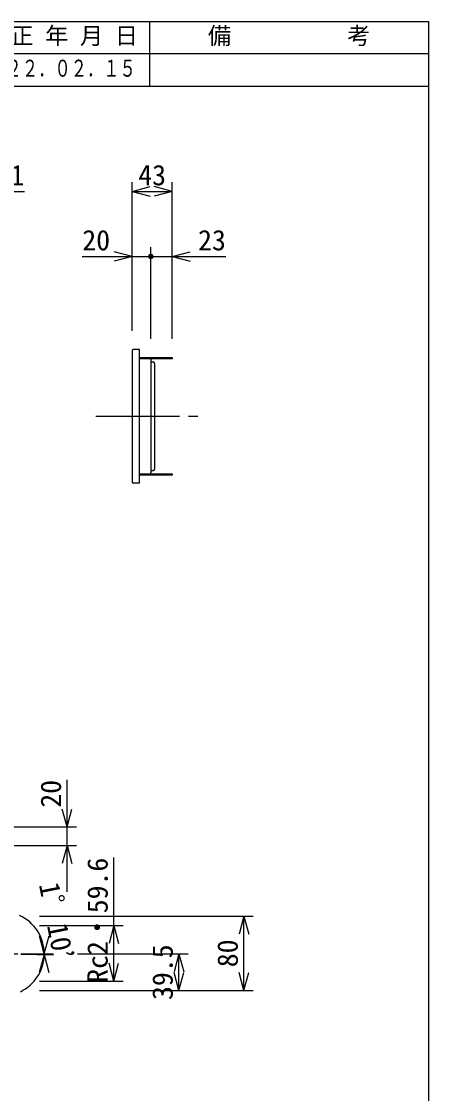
# Model space of a CAD drawing. Units: millimetres, scale not verified. Extents: x -1365 to 1365, y -930 to 870.
# Drawn here: x 927 to 1365, y -284 to 870 of the extents above; entities that cross this region are included whole.
import ezdxf
from ezdxf.enums import TextEntityAlignment as Align

# ---------------------------------------------------------------- set-up
doc = ezdxf.new("R2010")
doc.units = ezdxf.units.MM
doc.header["$LTSCALE"] = 10
doc.linetypes.add('CHAIN1', pattern=[8, 5, -1, 1, -1])
doc.linetypes.add('CHAIN2', pattern=[12, 9, -1, 1, -1])
for name, color, linetype in [('0-0_計極細', 2, 'Continuous'), ('0-1_計細線', 3, 'Continuous'), ('0-5_寸法線', 7, 'Continuous'), ('0-7_枠細線', 5, 'Continuous'), ('0-8_枠中線', 5, 'Continuous')]:
    doc.layers.add(name, color=color, linetype=linetype)
doc.styles.add('ＭＳ ゴシック', font='')
doc.styles.get('ＭＳ ゴシック').set_extended_font_data('MS Gothic')

msp = doc.modelspace()

# ---------------------------------------------------------------- hatches: boundary and pattern name
at = {"layer": '0-5_寸法線'}
msp.add_hatch(color=256, dxfattribs=at).paths.add_polyline_path([(1069.11, 617.02, 1), (1063.11, 617.02, 1)])

# ---------------------------------------------------------------- linework, layer by layer
at = {"layer": '0-0_計極細', "linetype": 'CHAIN2'}
msp.add_line((1006.86, 445.02), (1122.09, 445.02), dxfattribs=at)
at = {"layer": '0-0_計極細', "linetype": 'CHAIN1'}
msp.add_line((772.9, -133.48), (946.53, -133.48), dxfattribs=at)
at = {"layer": '0-1_計細線'}
for p, q in [((1046.11, 516.02), (1046.11, 374.02)), ((1054.11, 517.02), (1047.11, 517.02)), ((1054.11, 373.02), (1054.11, 517.02)), ((1056.11, 507.02), (1056.11, 508.22)), ((1066.11, 507.02), (1066.11, 508.22)), ((1068.11, 507.02), (1068.11, 508.22)), ((1070.11, 507.02), (1070.11, 508.22)), ((1072.11, 507.02), (1072.11, 508.22)), ((1086.11, 507.02), (1086.11, 508.22)), ((1066.11, 506.02), (1066.11, 384.02)), ((1066.61, 503.52), (1068.61, 503.52)), ((1070.11, 502.02), (1070.11, 388.02)), ((1056.11, 381.82), (1056.11, 383.02)), ((1066.11, 381.82), (1066.11, 383.02)), ((1066.61, 386.52), (1068.61, 386.52)), ((1068.11, 381.82), (1068.11, 383.02)), ((1070.11, 381.82), (1070.11, 383.02)), ((1072.11, 381.82), (1072.11, 383.02)), ((1086.11, 381.82), (1086.11, 383.02)), ((1054.11, 373.02), (1047.11, 373.02))]:
    msp.add_line(p, q, dxfattribs=at)
for points in [[(1054.11, 508.22), (1089.11, 508.22), (1089.11, 507.02), (1054.11, 507.02)], [(1054.11, 383.02), (1089.11, 383.02), (1089.11, 381.82), (1054.11, 381.82)]]:
    msp.add_lwpolyline(points, close=True, dxfattribs=at)
for centre, radius, start, end in [((1047.11, 516.02), 1, 90, 180), ((1065.11, 506.02), 1, 0, 90), ((1066.61, 504.02), 0.5, 180, 270), ((1068.61, 502.02), 1.5, 0, 90), ((1065.11, 384.02), 1, 270, 360), ((1066.61, 386.02), 0.5, 90, 180), ((1068.61, 388.02), 1.5, 270, 360), ((1047.11, 374.02), 1, 180, 270)]:
    msp.add_arc(centre, radius, start, end, dxfattribs=at)
at = {"layer": '0-5_寸法線'}
for p, q in [((1046.11, 537.02), (1046.11, 697.02)), ((1089.11, 528.22), (1089.11, 697.02)), ((865.11, 687.02), (930.2, 687.02)), ((1046.11, 687.02), (1065.42, 692.2)), ((1046.11, 687.02), (1065.42, 681.84)), ((1046.11, 687.02), (1089.11, 687.02)), ((1089.11, 687.02), (1069.79, 692.2)), ((1089.11, 687.02), (1069.79, 681.84)), ((1046.11, 537.02), (1046.11, 627.02)), ((1066.11, 528.22), (1066.11, 627.02)), ((1089.11, 528.22), (1089.11, 627.02)), ((992.4, 617.02), (1066.11, 617.02)), ((1046.11, 617.02), (1026.79, 622.2)), ((1046.11, 617.02), (1026.79, 611.84)), ((1066.11, 617.02), (1147.03, 617.02)), ((1089.11, 617.02), (1108.42, 622.2)), ((1089.11, 617.02), (1108.42, 611.84)), ((976.11, -66.98), (976.11, 53.73)), ((976.11, 3.02), (970.93, 22.34)), ((976.11, 3.02), (981.28, 22.34)), ((896.11, 3.02), (986.11, 3.02)), ((886.11, -16.98), (986.11, -16.98)), ((976.11, -16.98), (970.93, -36.3)), ((976.11, -16.98), (981.28, -36.3)), ((1026.35, -162.79), (1026.35, -29.77)), ((946.34, -103.17), (1036.35, -103.17)), ((946.35, -92.98), (1176.35, -92.98)), ((1026.35, -103.17), (1021.17, -122.49)), ((1026.35, -103.17), (1031.52, -122.49)), ((1166.35, -92.98), (1161.17, -112.3)), ((1166.35, -92.98), (1171.52, -112.3)), ((1166.35, -172.98), (1166.35, -92.98)), ((951.5, -133.48), (946.32, -114.16)), ((951.5, -133.48), (956.67, -114.16)), ((926.29, -133.48), (961.5, -133.48)), ((926.29, -133.86), (961.49, -134.54)), ((951.49, -134.35), (945.94, -153.56)), ((951.49, -134.35), (956.29, -153.76)), ((987.11, -133.48), (1106.35, -133.48)), ((1096.35, -133.48), (1091.17, -152.8)), ((1096.35, -133.48), (1101.52, -152.8)), ((1096.35, -172.98), (1096.35, -133.48)), ((1026.35, -162.79), (1021.17, -143.47)), ((1026.35, -162.79), (1031.52, -143.47)), ((1096.35, -172.98), (1091.17, -153.66)), ((1096.35, -172.98), (1101.52, -153.66)), ((1166.35, -172.98), (1161.17, -153.66)), ((1166.35, -172.98), (1171.52, -153.66)), ((946.34, -162.79), (1036.35, -162.79)), ((946.34, -172.98), (1106.35, -172.98)), ((946.35, -172.98), (1176.35, -172.98))]:
    msp.add_line(p, q, dxfattribs=at)
for start, end in [(0, 65.80413), (295.52224, 358.9), (358.9, 360)]:
    msp.add_arc((906.29, -133.48), 45.2, start, end, dxfattribs=at)
at = {"layer": '0-7_枠細線'}
for p, q in [((1065, 800), (1065, 870)), ((1365, 835), (295, 835)), ((1365, 800), (295, 800))]:
    msp.add_line(p, q, dxfattribs=at)
at = {"layer": '0-8_枠中線'}
msp.add_lwpolyline([(-1365, -930), (-1365, 870), (1365, 870), (1365, -930)], close=True, dxfattribs=at)

# ---------------------------------------------------------------- texts
at = {"layer": '0-5_寸法線', "style": 'ＭＳ ゴシック'}
for s, p in [('11', (900.2, 687.02)), ('43', (1052.61, 687.02)), ('20', (992.4, 617.02)), ('23', (1117.03, 617.02))]:
    msp.add_text(s, height=21.99, dxfattribs=at).set_placement(p, align=Align.BOTTOM_LEFT)
for s, rotation, p in [('20', 90, (976.11, 23.73)), ('Rc2・59.6', 90, (1026.35, -164.77)), ('1゜10’', 281.127, (939.24, -60.16)), ('39.5', 90, (1096.35, -183.23)), ('80', 90, (1166.35, -147.98))]:
    msp.add_text(s, height=21.99, rotation=rotation, dxfattribs=at).set_placement(p, align=Align.BOTTOM_LEFT)
at = {"layer": '0-7_枠細線', "style": 'ＭＳ ゴシック'}
for s, p in [('訂 正 年 月 日', (877.5, 840)), ('備\u3000\u3000\u3000\u3000\u3000考', (1127.5, 840))]:
    msp.add_text(s, height=18.33, dxfattribs=at).set_placement(p, align=Align.BOTTOM_LEFT)
at = {"layer": '0-7_枠細線', "style": 'ＭＳ ゴシック', "width": 0.7}
msp.add_text('２０２２．０２．１５', height=18.33, dxfattribs=at).set_placement((875, 805), align=Align.BOTTOM_LEFT)

doc.saveas('drawing.dxf')
